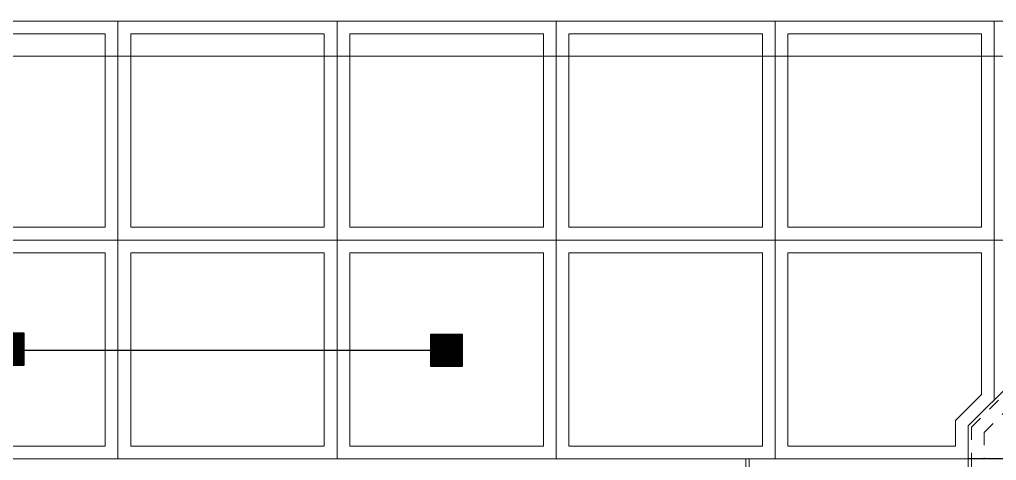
# Model space of a CAD drawing. Header units: metres. Extents: x 349075 to 349285, y 9281902 to 9282050.
# Drawn here: x 349125.98 to 349133.65, y 9281988.02 to 9281991.48 of the extents above; entities that cross this region are included whole.
import ezdxf

# ---------------------------------------------------------------- set-up
doc = ezdxf.new("R2010")
doc.units = ezdxf.units.M
doc.header["$LTSCALE"] = 0.25
doc.linetypes.add('01 nivel$0$HIDDEN2', pattern=[0.1875, 0.125, -0.0625])
doc.layers.add('ARQ-FONDO', color=253, linetype='CONTINUOUS', lineweight=9)
doc.layers.add('CUNETAS-RED', color=5, linetype='CONTINUOUS', lineweight=18)

# ---------------------------------------------------------------- blocks, each defined once
blk = doc.blocks.new('EDF 06 PG BLOQUE')
at = {"layer": 'ARQ-FONDO', "ltscale": 0.7, "elevation": -2.5420377e-09}
blk.add_lwpolyline([(-19.23000000970205, 1.499999342486262), (1.500000003201421, 1.499999342486262), (1.500000003201421, -12.33000065758824), (-19.23000000970205, -12.33000065758824)], close=True, dxfattribs=at)
blk = doc.blocks.new('red drenaje')
at = {"layer": 'CUNETAS-RED', "linetype": '01 nivel$0$HIDDEN2', "lineweight": 0}
for p, q in [((-17.58002956507607, 70.27663380684567), (-17.22855770249862, 70.6281056694238)), ((-17.48002956507753, 70.2352124506076), (-17.18713634626238, 70.52810566942367)), ((-17.58002956507607, 70.27663380684453), (-17.58002956507698, 70.0281056694239)), ((-17.48002956507753, 70.23521245060829), (-17.48002956507844, 70.0281056694239))]:
    blk.add_line(p, q, dxfattribs=at)
at = {"layer": 'CUNETAS-RED'}
blk.add_line((-17.60502956507571, 70.28698914590586), (-17.60502956507662, 70.0281056694239), dxfattribs=at)
at = {"layer": 'CUNETAS-RED', "lineweight": 0}
for p, q in [((-16.98002956507571, 70.0281056694239), (-17.58002956507698, 70.02810566942412)), ((-17.58002956468681, 70.02810566942412), (-17.58002956470591, 13.09315802580067))]:
    blk.add_line(p, q, dxfattribs=at)
blk = doc.blocks.new('SUMIIIDERR')
at = {"layer": 'ARQ-FONDO', "lineweight": 25}
for points in [[(0.1250000000582077, 0.1174999997019768), (-0.1249999999417923, 0.1174999997019768), (-0.1249999999417923, -0.1325000002980232), (0.1250000000582077, -0.1325000002980232)], [(0.120000000053551, 0.1124999988824129), (-0.1199999999953434, 0.1124999988824129), (-0.1199999999953434, -0.1275000013411045), (0.120000000053551, -0.1275000013411045)], [(-0.1199999999953434, 0.1049999985843897), (0.120000000053551, 0.1049999985843897), (0.120000000053551, 0.099999999627471), (-0.1199999999953434, 0.099999999627471)], [(-0.1199999999953434, 0.0949999988079071), (0.120000000053551, 0.0949999988079071), (0.120000000053551, 0.0899999998509884), (-0.1199999999953434, 0.0899999998509884)], [(-0.1199999999953434, 0.0849999990314245), (0.120000000053551, 0.0849999990314245), (0.120000000053551, 0.0800000000745058), (-0.1199999999953434, 0.0800000000745058)], [(-0.1199999999953434, 0.074999999254942), (0.120000000053551, 0.074999999254942), (0.120000000053551, 0.0700000002980232), (-0.1199999999953434, 0.0700000002980232)], [(-0.1199999999953434, 0.0649999994784594), (0.120000000053551, 0.0649999994784594), (0.120000000053551, 0.0599999986588955), (-0.1199999999953434, 0.0599999986588955)], [(-0.1199999999953434, 0.0549999997019768), (0.120000000053551, 0.0549999997019768), (0.120000000053551, 0.0499999988824129), (-0.1199999999953434, 0.0499999988824129)], [(-0.1199999999953434, 0.0449999999254942), (0.120000000053551, 0.0449999999254942), (0.120000000053551, 0.0399999991059303), (-0.1199999999953434, 0.0399999991059303)], [(-0.1199999999953434, 0.0350000001490116), (0.120000000053551, 0.0350000001490116), (0.120000000053551, 0.0299999993294478), (-0.1199999999953434, 0.0299999993294478)], [(-0.1199999999953434, 0.0249999985098839), (0.120000000053551, 0.0249999985098839), (0.120000000053551, 0.0199999995529652), (-0.1199999999953434, 0.0199999995529652)], [(-0.1199999999953434, 0.0149999987334013), (0.120000000053551, 0.0149999987334013), (0.120000000053551, 0.0099999997764826), (-0.1199999999953434, 0.0099999997764826)], [(-0.1199999999953434, 0.0049999989569187), (0.120000000053551, 0.0049999989569187), (0.120000000053551, 0), (-0.1199999999953434, 0)], [(-0.1199999999953434, -0.0050000008195639), (0.120000000053551, -0.0050000008195639), (0.120000000053551, -0.0099999997764826), (-0.1199999999953434, -0.0099999997764826)], [(-0.1199999999953434, -0.0150000005960465), (0.120000000053551, -0.0150000005960465), (0.120000000053551, -0.0200000014156103), (-0.1199999999953434, -0.0200000014156103)], [(-0.1199999999953434, -0.025000000372529), (0.120000000053551, -0.025000000372529), (0.120000000053551, -0.0300000011920929), (-0.1199999999953434, -0.0300000011920929)], [(-0.1199999999953434, -0.0350000001490116), (0.120000000053551, -0.0350000001490116), (0.120000000053551, -0.0400000009685755), (-0.1199999999953434, -0.0400000009685755)], [(-0.1199999999953434, -0.0449999999254942), (0.120000000053551, -0.0449999999254942), (0.120000000053551, -0.0500000007450581), (-0.1199999999953434, -0.0500000007450581)], [(-0.1199999999953434, -0.0549999997019768), (0.120000000053551, -0.0549999997019768), (0.120000000053551, -0.0600000005215407), (-0.1199999999953434, -0.0600000005215407)], [(-0.1199999999953434, -0.0650000013411045), (0.120000000053551, -0.0650000013411045), (0.120000000053551, -0.0700000002980232), (-0.1199999999953434, -0.0700000002980232)], [(-0.1199999999953434, -0.0750000011175871), (0.120000000053551, -0.0750000011175871), (0.120000000053551, -0.0800000000745058), (-0.1199999999953434, -0.0800000000745058)], [(-0.1199999999953434, -0.0850000008940697), (0.120000000053551, -0.0850000008940697), (0.120000000053551, -0.0899999998509884), (-0.1199999999953434, -0.0899999998509884)], [(-0.1199999999953434, -0.0950000006705523), (0.120000000053551, -0.0950000006705523), (0.120000000053551, -0.1000000014901161), (-0.1199999999953434, -0.1000000014901161)], [(-0.1199999999953434, -0.1050000004470348), (0.120000000053551, -0.1050000004470348), (0.120000000053551, -0.1100000012665987), (-0.1199999999953434, -0.1100000012665987)], [(-0.1199999999953434, -0.1150000002235174), (0.120000000053551, -0.1150000002235174), (0.120000000053551, -0.1200000010430813), (-0.1199999999953434, -0.1200000010430813)]]:
    blk.add_lwpolyline(points, close=True, dxfattribs=at)

msp = doc.modelspace()

# ---------------------------------------------------------------- linework, layer by layer
at = {"layer": 'ARQ-FONDO'}
for p, q in [((349140.9846663544, 9281991.46941862), (349120.85466633, 9281991.46941862)), ((349126.754666332, 9281991.46941862), (349126.754666332, 9281988.029418625)), ((349128.4746663329, 9281991.46941862), (349128.4746663329, 9281988.029418625)), ((349130.1946663338, 9281991.46941862), (349130.1946663338, 9281988.029418625)), ((349131.9146663347, 9281991.46941862), (349131.9146663347, 9281988.029418625)), ((349133.6346663357, 9281991.46941862), (349133.6346663357, 9281988.493375886)), ((349140.9846663544, 9281989.74941862), (349120.85466633, 9281989.74941862)), ((349133.4296663576, 9281988.288375907), (349133.7957828811, 9281988.65449243)), ((349120.5135498059, 9281988.029492429), (349135.0964814377, 9281988.029492429)), ((349131.6846663575, 9281988.029492429), (349131.6846663575, 9281950.624472393)), ((349131.7096663575, 9281988.029492429), (349131.7096663575, 9281950.624472393)), ((349131.7096663575, 9281988.029492429), (349133.4296663576, 9281988.029492429)), ((349133.4296663576, 9281988.029492429), (349133.4296663579, 9281928.844545316))]:
    msp.add_line(p, q, dxfattribs=at)
at = {"layer": 'ARQ-FONDO', "lineweight": 30}
for p, q in [((349129.2096663332, 9281988.881918626, -328.7782015503976), (349120.7296663304, 9281988.881918626)), ((349133.7596127896, 9281988.029492429), (349133.4296663576, 9281988.029492429))]:
    msp.add_line(p, q, dxfattribs=at)
at = {"layer": 'ARQ-FONDO'}
for points, elevation in [([(349125.1346663258, 9281991.36941862), (349126.6546663278, 9281991.36941862), (349126.6546663278, 9281989.849418623), (349125.1346663296, 9281989.849418616)], -369.8754767431542), ([(349126.8546663268, 9281991.36941862), (349128.3746663287, 9281991.36941862), (349128.3746663287, 9281989.849418623), (349126.8546663305, 9281989.849418616)], -349.3268391467759), ([(349128.5746663277, 9281991.36941862), (349130.0946663296, 9281991.36941862), (349130.0946663296, 9281989.849418623), (349128.5746663314, 9281989.849418616)], -328.7782015503976), ([(349130.2946663286, 9281991.36941862), (349131.8146663306, 9281991.36941862), (349131.8146663306, 9281989.849418623), (349130.2946663324, 9281989.849418616)], -308.2295639540193), ([(349132.0146663296, 9281991.36941862), (349133.5346663315, 9281991.36941862), (349133.5346663315, 9281989.849418623), (349132.0146663333, 9281989.849418616)], -287.6809263576411), ([(349125.1346663301, 9281989.649418624), (349126.6546663319, 9281989.649418624), (349126.6546663319, 9281988.129418628), (349125.1346663338, 9281988.12941862)], -369.8754767431542), ([(349126.854666331, 9281989.649418624), (349128.3746663329, 9281989.649418624), (349128.3746663329, 9281988.129418628), (349126.8546663347, 9281988.12941862)], -349.3268391467759), ([(349128.5746663319, 9281989.649418624), (349130.0946663338, 9281989.649418624), (349130.0946663338, 9281988.129418628), (349128.5746663357, 9281988.12941862)], -328.7782015503976), ([(349130.2946663328, 9281989.649418624), (349131.8146663348, 9281989.649418624), (349131.8146663348, 9281988.129418628), (349130.2946663366, 9281988.12941862)], -308.2295639540193)]:
    msp.add_lwpolyline(points, close=True, dxfattribs=dict(at, elevation=elevation))
msp.add_lwpolyline([(349132.0146663338, 9281989.649418624), (349133.5346663357, 9281989.649418624), (349133.5346663357, 9281988.534797244), (349133.3296663575, 9281988.329797262), (349133.3296663575, 9281988.129418626), (349132.0146663375, 9281988.12941862)], close=True, dxfattribs=at)

# ---------------------------------------------------------------- block references
at = {"layer": 'ARQ-FONDO', "lineweight": 5}
msp.add_blockref('EDF 06 PG BLOQUE', (349139.7846785019, 9282003.524418617, -9.2568371e-09), dxfattribs=at)
at = {"layer": 'ARQ-FONDO', "lineweight": 0}
for p in [(349125.8946663312, 9281988.899418624, -369.8754767431542), (349129.3346663332, 9281988.889418624, -328.7782015503976)]:
    msp.add_blockref('SUMIIIDERR', p, dxfattribs=at)
at = {"layer": 'CUNETAS-RED', "lineweight": 30}
msp.add_blockref('red drenaje', (349151.0346959226, 9281918.001386762), dxfattribs=at)

doc.saveas('drawing.dxf')
